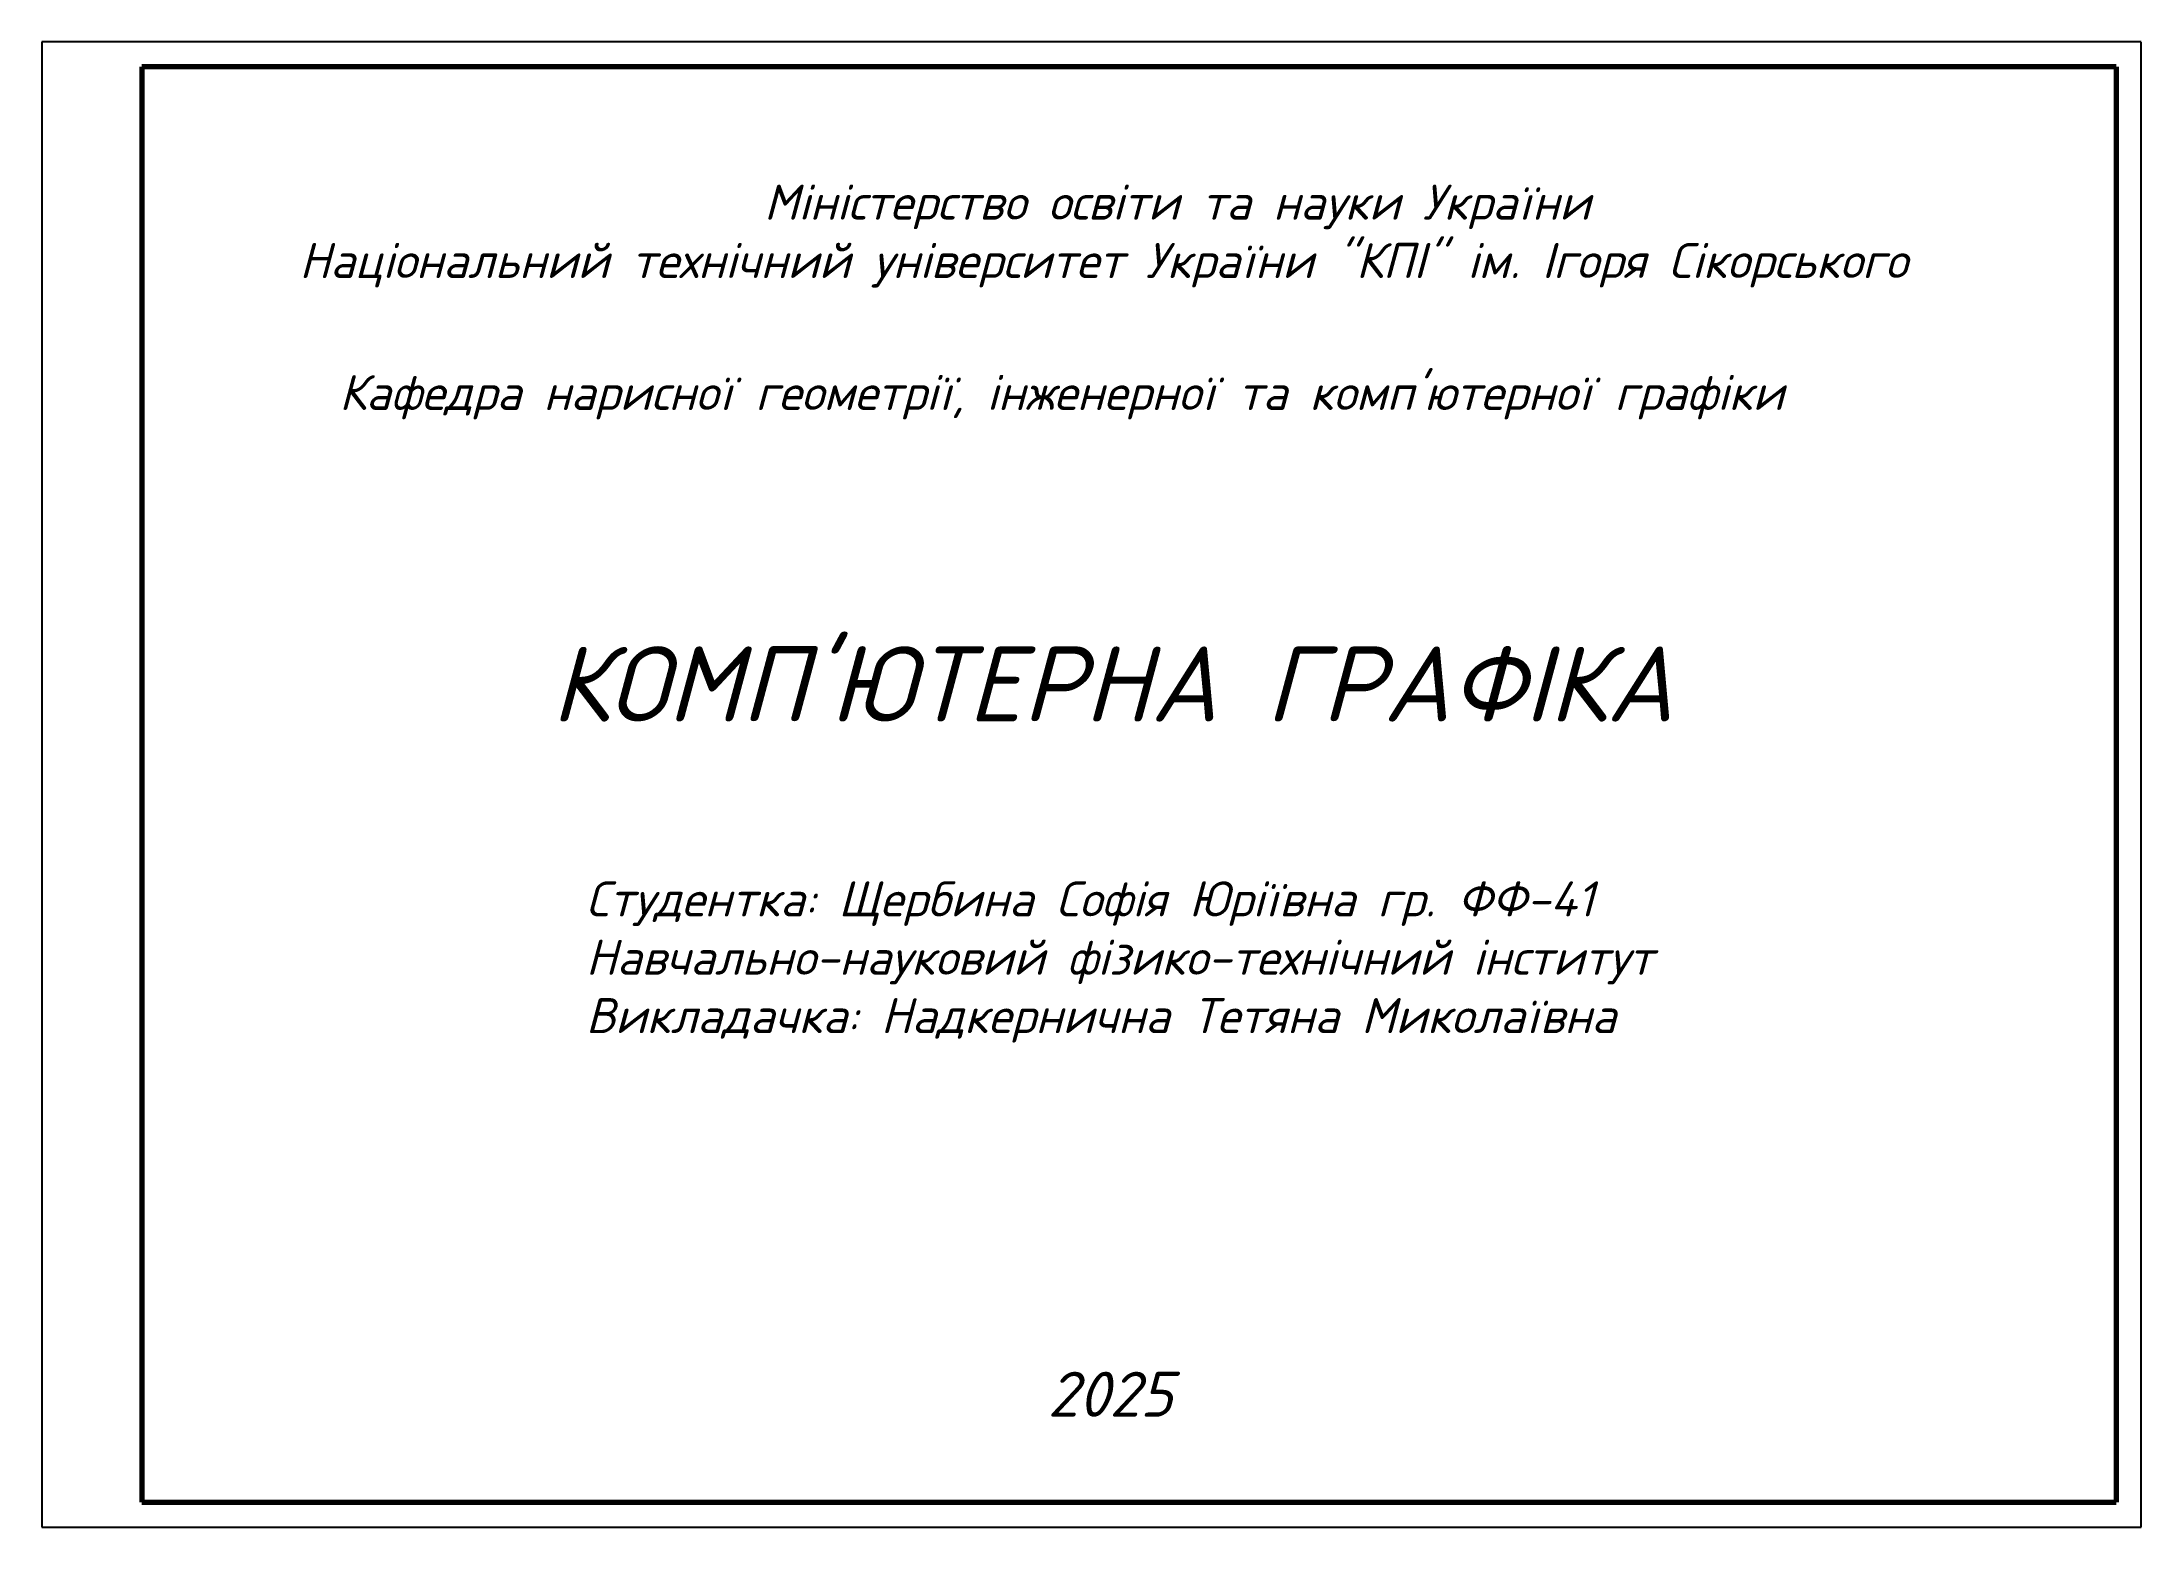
# Paper-space layout 'Layout3' of a CAD drawing. Header units: millimetres. Extents: x 0 to 420, y 0 to 297.
import ezdxf

# ---------------------------------------------------------------- set-up
doc = ezdxf.new("R2010")
doc.units = ezdxf.units.MM
doc.layers.add('R_contour', color=121, linetype='Continuous', lineweight=70)
doc.layers.add('R_text', color=11, linetype='Continuous')
doc.layers.add('R_thin', color=92, linetype='Continuous')
doc.styles.add('style1', font='isocpeui.ttf')

psp = doc.layouts.new('Layout3')

# ---------------------------------------------------------------- linework, layer by layer
at = {"layer": 'R_contour'}
for p, q in [((420, 297), (420, 297)), ((420, 297), (420, 297)), ((415, 292), (20, 292)), ((20, 292), (20, 5)), ((415, 292), (415, 5)), ((20, 5), (415, 5))]:
    psp.add_line(p, q, dxfattribs=at)
at = {"layer": 'R_thin'}
for p, q in [((420, 297), (0, 297)), ((0, 297), (0, 0)), ((420, 0), (420, 297)), ((0, 0), (420, 0))]:
    psp.add_line(p, q, dxfattribs=at)

# ---------------------------------------------------------------- texts
at = {"layer": 'R_text', "attachment_point": 1, "style": 'style1'}
for s, width, insert, char_height in [('\\pxqc;Міністерство освіти та науки України \\P\\pq*;Національний технічний університет України "КПІ" ім. Ігоря Сікорського', 351.379, (51.48, 268.47), 7), ("Кафедра нарисної геометрії, інженерної та комп'ютерної графіки", 336.1719, (59.46, 230.41), 7), ("КОМП'ЮТЕРНА ГРАФІКА", 259.7829, (101.84, 176.11), 15), ('Студентка: Щербина Софія Юріївна гр. ФФ-41 \\PНавчально-науковий фізико-технічний інститут\\PВикладачка: Надкернична Тетяна Миколаївна', 271.5632, (108.82, 129.12), 7), ('2025', 62.4318, (201.22, 31.06), 9)]:
    psp.add_mtext_dynamic_manual_height_columns(s, width=width, gutter_width=12.5, heights=[0], dxfattribs=dict(at, insert=insert, char_height=char_height))

doc.saveas('drawing.dxf')
